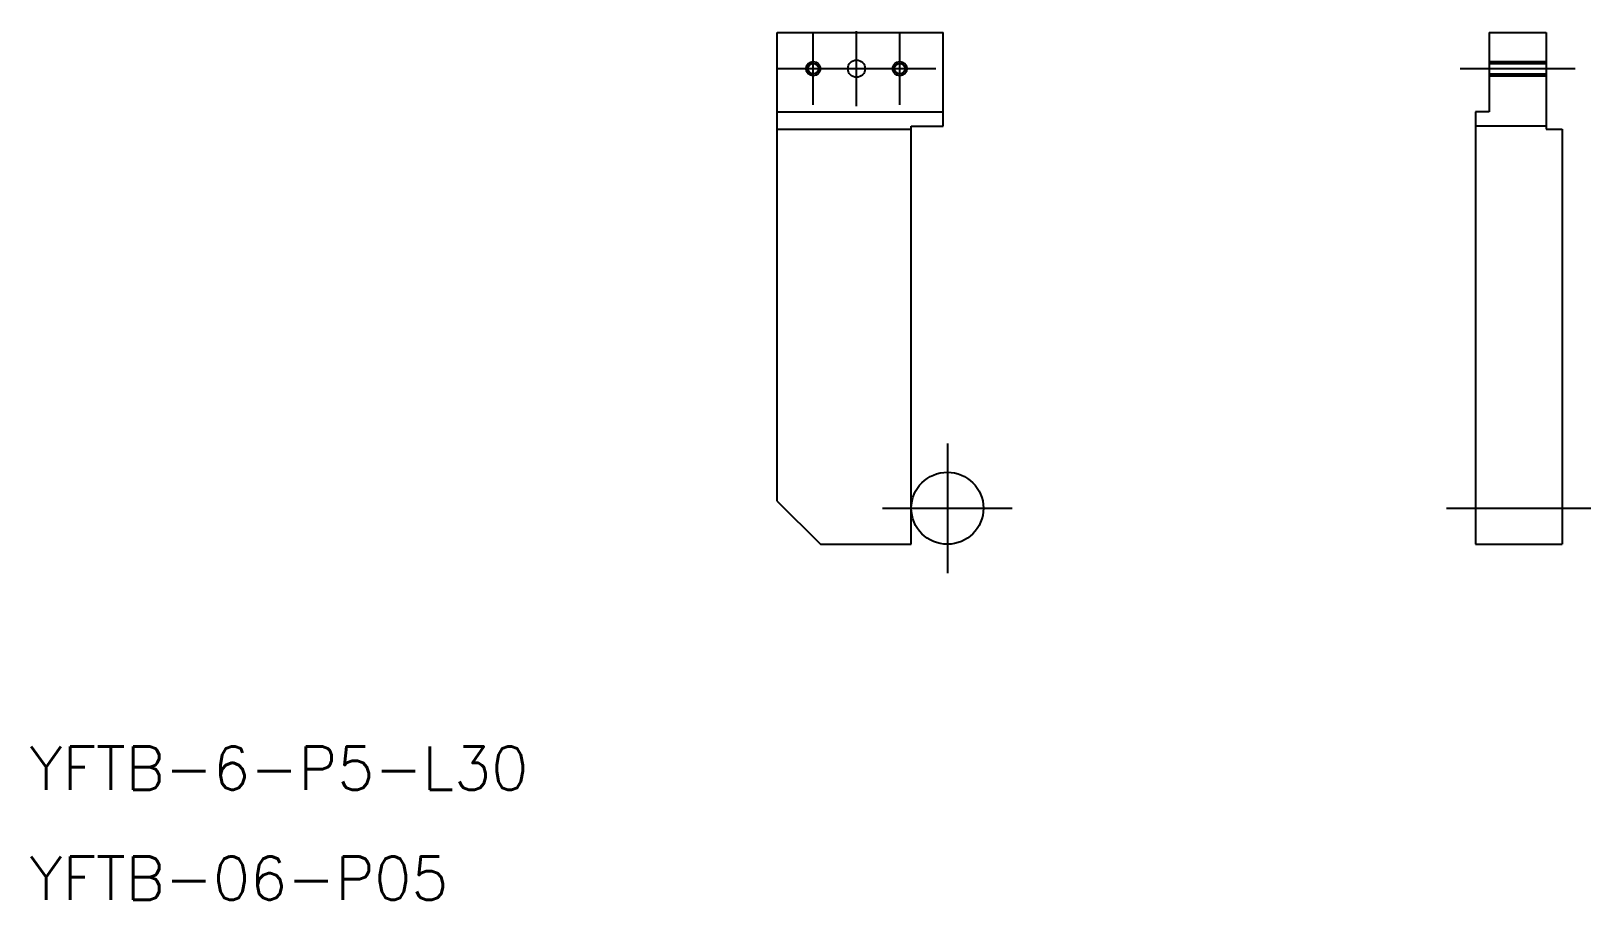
# Model space of a CAD drawing. Extents: x -64 to 45, y -27 to 33.
import ezdxf

# ---------------------------------------------------------------- set-up
doc = ezdxf.new("R2010")
doc.units = 0
for name, pattern in [('CENTER', [50.8, 31.75, -6.35, 6.35, -6.35]), ('DASHED', [19.05, 12.7, -6.35]), ('PHANTOM', [63.5, 31.75, -6.35, 6.35, -6.35, 6.35, -6.35])]:
    doc.linetypes.add(name, pattern=pattern)
doc.layers.get('0').update_dxf_attribs({"linetype": 'CONTINUOUS'})
doc.layers.add('CENTER', color=1, linetype='CENTER')
doc.styles.get("Standard").update_dxf_attribs({"font": 'txt.shx', "height": 3, "bigfont": 'bigfont.shx'})

msp = doc.modelspace()

# ---------------------------------------------------------------- linework, layer by layer
at = {"color": 7, "linetype": 'CONTINUOUS'}
for p, q in [((-11.8, 0.5), (-11.8, 33)), ((-11.8, 33), (-0.3, 33)), ((-0.3, 26.5), (-0.3, 33)), ((37.56, 33), (41.51, 33)), ((37.56, 33), (37.56, 27.5)), ((41.51, 33), (41.51, 26.3)), ((-11.8, 27.5), (-0.3, 27.5)), ((36.61, 27.5), (36.61, -2.5)), ((37.56, 27.5), (36.61, 27.5)), ((-2.5, -2.5), (-2.5, 26.5)), ((-2.5, 26.5), (-0.3, 26.5)), ((41.51, 26.5), (36.61, 26.5)), ((41.51, 26.3), (42.61, 26.3)), ((42.61, 26.3), (42.61, -2.5)), ((-11.8, 0.5), (-8.8, -2.5)), ((-8.8, -2.5), (-2.5, -2.5)), ((36.61, -2.5), (42.61, -2.5))]:
    msp.add_line(p, q, dxfattribs=at)
at = {"color": 3, "linetype": 'DASHED'}
for p, q in [((37.56, 31), (41.51, 31)), ((37.56, 30.86), (41.51, 30.86)), ((37.56, 30.14), (41.51, 30.14)), ((37.56, 30), (41.51, 30)), ((-11.8, 26.3), (-2.5, 26.3))]:
    msp.add_line(p, q, dxfattribs=at)
at = {"color": 3, "linetype": 'CONTINUOUS'}
for centre in [(-9.3, 30.5), (-3.3, 30.5)]:
    msp.add_circle(centre, 0.5, dxfattribs=at)
at = {"color": 7, "linetype": 'CONTINUOUS'}
for centre, radius in [((-9.3, 30.5), 0.364), ((-6.3, 30.5), 0.6), ((-3.3, 30.5), 0.364)]:
    msp.add_circle(centre, radius, dxfattribs=at)
at = {"color": 3, "linetype": 'PHANTOM'}
msp.add_circle((0, 0), 2.5, dxfattribs=at)
at = {"layer": 'CENTER', "color": 1, "linetype": 'CENTER'}
for p, q in [((-9.3, 28), (-9.3, 33)), ((-6.3, 27.9), (-6.3, 33.1)), ((-3.3, 28), (-3.3, 33)), ((-11.8, 30.5), (-0.8, 30.5)), ((35.56, 30.5), (43.51, 30.5)), ((0, 4.5), (0, -4.5)), ((-4.5, 0), (4.5, 0)), ((34.61, 0), (44.61, 0))]:
    msp.add_line(p, q, dxfattribs=at)

# ---------------------------------------------------------------- texts
at = {"color": 7, "linetype": 'CONTINUOUS'}
for s, p in [('YFTB-6-P5-L30', (-63.64, -19.53)), ('YFTB-06-P05', (-63.64, -27.17))]:
    msp.add_text(s, height=3, dxfattribs=at).set_placement(p)

doc.saveas('drawing.dxf')
